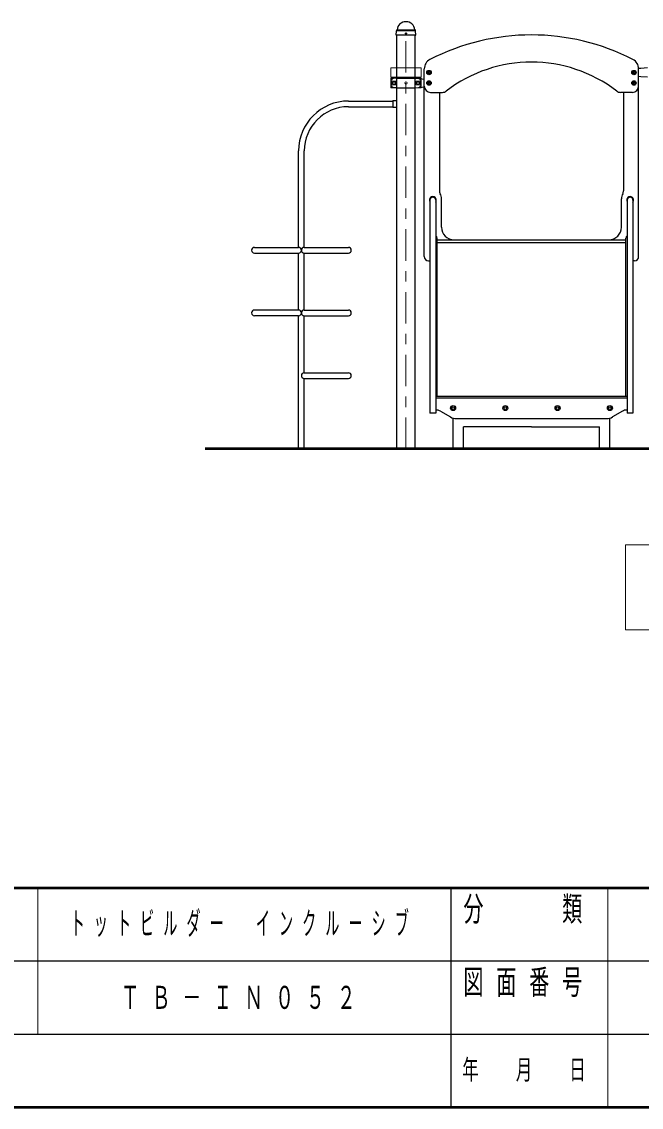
# Model space of a CAD drawing. Units: millimetres on the paper, scale 1:50. Extents: x -385 to 0, y -594 to 267.
# Drawn here: x -176 to -116.8, y -297 to -193.1 of the extents above; entities that cross this region are included whole.
import ezdxf

# ---------------------------------------------------------------- set-up
doc = ezdxf.new("R2010")
doc.units = ezdxf.units.MM
for name, pattern in [('USER1', [4.5, 2.5, -2]), ('USER2', [6, 3, -1, 1, -1]), ('USER3', [8, 3, -1, 1, -1, 1, -1])]:
    doc.linetypes.add(name, pattern=pattern)
doc.layers.add('1_50', color=2, linetype='Continuous', lineweight=25)
doc.layers.add('NAKAMURA図枠', color=7, linetype='Continuous', lineweight=13)
doc.layers.add('図面情報', color=7, linetype='Continuous')
doc.styles.add('ＭＳ ゴシック', font='')
doc.styles.get('ＭＳ ゴシック').set_extended_font_data('MS Gothic')

msp = doc.modelspace()

# ---------------------------------------------------------------- linework, layer by layer
at = {"layer": '1_50', "color": 7}
for p, q in [((-140.215, -194.409), (-140.207, -194.013)), ((-140.183, -193.955), (-140.161, -193.933)), ((-138.39, -193.955), (-138.412, -193.933)), ((-138.357, -194.409), (-138.366, -194.013)), ((-140.215, -194.409), (-140.206, -194.419)), ((-138.367, -194.419), (-140.206, -194.419)), ((-140.177, -233.999), (-140.177, -194.419)), ((-138.395, -233.999), (-138.395, -194.419)), ((-138.367, -194.419), (-138.357, -194.409)), ((-144.786, -200.727), (-140.558, -200.727)), ((-144.786, -201.271), (-140.558, -201.271)), ((-140.558, -200.679), (-140.177, -200.679)), ((-140.558, -200.679), (-140.177, -200.679)), ((-140.558, -200.679), (-140.558, -201.319)), ((-140.558, -200.679), (-140.558, -201.319)), ((-140.558, -201.319), (-140.177, -201.319)), ((-140.558, -201.319), (-140.177, -201.319)), ((-149.558, -214.727), (-149.558, -205.499)), ((-149.014, -214.727), (-149.014, -205.499)), ((-136.99, -210.199), (-136.99, -230.587)), ((-136.446, -210.199), (-136.446, -230.587)), ((-118.126, -210.199), (-118.126, -230.587)), ((-117.582, -210.199), (-117.582, -230.587)), ((-153.786, -214.727), (-149.558, -214.727)), ((-149.014, -214.727), (-144.786, -214.727)), ((-136.306, -213.999), (-118.266, -213.999)), ((-136.306, -214.259), (-118.266, -214.259)), ((-153.786, -215.271), (-149.558, -215.271)), ((-149.558, -220.727), (-149.558, -215.271)), ((-149.014, -220.727), (-149.014, -215.271)), ((-149.014, -215.271), (-144.786, -215.271)), ((-149.558, -220.727), (-153.786, -220.727)), ((-149.014, -220.727), (-144.786, -220.727)), ((-149.558, -221.271), (-153.786, -221.271)), ((-149.558, -233.999), (-149.558, -221.271)), ((-149.014, -226.727), (-149.014, -221.271)), ((-149.014, -221.271), (-144.786, -221.271)), ((-149.014, -226.727), (-144.786, -226.727)), ((-149.014, -227.271), (-144.786, -227.271)), ((-149.014, -233.999), (-149.014, -227.271)), ((-136.446, -228.954), (-118.126, -228.954)), ((-136.446, -229.114), (-118.126, -229.114)), ((-136.446, -230.587), (-136.99, -230.587)), ((-134.786, -233.999), (-134.786, -231.06)), ((-119.786, -233.999), (-119.786, -231.06)), ((-117.582, -230.587), (-118.126, -230.587)), ((-133.786, -233.999), (-133.786, -231.903)), ((-127.286, -231.903), (-133.786, -231.903)), ((-127.286, -231.903), (-120.786, -231.903)), ((-120.786, -233.999), (-120.786, -231.903))]:
    msp.add_line(p, q, dxfattribs=at)
at = {"layer": '1_50', "color": 7, "lineweight": 13}
for p, q in [((-138.393, -193.989), (-140.18, -193.989)), ((-138.429, -193.919), (-140.141, -193.919)), ((-118.297, -243.2), (-118.297, -251.333)), ((-59.497, -243.2), (-118.297, -243.2)), ((-118.297, -251.333), (-59.497, -251.333))]:
    msp.add_line(p, q, dxfattribs=at)
at = {"layer": '1_50', "color": 7, "linetype": 'USER1', "lineweight": 13}
msp.add_line((-138.396, -193.999), (-140.176, -193.999), dxfattribs=at)
at = {"layer": '1_50', "color": 7, "linetype": 'USER2', "lineweight": 13}
msp.add_line((-139.286, -233.999), (-139.286, -193.999), dxfattribs=at)
at = {"layer": '1_50', "color": 190, "linetype": 'USER3', "lineweight": 13}
for p, q in [((-140.735, -198.449), (-140.735, -197.549)), ((-137.838, -197.549), (-140.735, -197.549)), ((-137.838, -198.449), (-137.838, -197.549)), ((-137.838, -198.449), (-140.735, -198.449)), ((-140.735, -199.449), (-140.735, -198.549)), ((-137.838, -198.549), (-140.735, -198.549)), ((-137.838, -199.449), (-137.838, -198.549)), ((-137.838, -199.449), (-140.735, -199.449))]:
    msp.add_line(p, q, dxfattribs=at)
at = {"layer": '1_50', "color": 190}
for p, q in [((-137.536, -199.299), (-137.536, -197.641)), ((-137.536, -215.599), (-137.536, -197.924)), ((-117.036, -199.299), (-117.036, -197.583)), ((-117.036, -215.599), (-117.036, -197.924)), ((-136.936, -199.899), (-135.8, -199.899)), ((-136.086, -199.899), (-136.086, -209.302)), ((-117.636, -199.899), (-118.773, -199.899)), ((-118.486, -199.899), (-118.486, -209.302)), ((-135.886, -212.799), (-135.886, -210.077)), ((-118.686, -212.799), (-118.686, -210.077)), ((-137.136, -215.999), (-136.99, -215.999)), ((-117.436, -215.999), (-117.582, -215.999))]:
    msp.add_line(p, q, dxfattribs=at)
at = {"layer": '1_50', "color": 4}
for p, q in [((-137.166, -197.953), (-137.086, -197.907)), ((-137.166, -197.953), (-137.166, -198.046)), ((-137.166, -198.046), (-137.086, -198.092)), ((-137.086, -197.907), (-137.006, -197.953)), ((-137.086, -198.092), (-137.006, -198.046)), ((-137.006, -197.953), (-137.006, -198.046)), ((-117.566, -197.953), (-117.486, -197.907)), ((-117.566, -197.953), (-117.566, -198.046)), ((-117.566, -198.046), (-117.486, -198.092)), ((-117.486, -197.907), (-117.406, -197.953)), ((-117.486, -198.092), (-117.406, -198.046)), ((-117.406, -197.953), (-117.406, -198.046)), ((-137.166, -198.953), (-137.086, -198.907)), ((-137.166, -198.953), (-137.166, -199.046)), ((-137.166, -199.046), (-137.086, -199.092)), ((-137.086, -198.907), (-137.006, -198.953)), ((-137.086, -199.092), (-137.006, -199.046)), ((-137.006, -198.953), (-137.006, -199.046)), ((-117.566, -198.953), (-117.486, -198.907)), ((-117.566, -198.953), (-117.566, -199.046)), ((-117.566, -199.046), (-117.486, -199.092)), ((-117.486, -198.907), (-117.406, -198.953)), ((-117.486, -199.092), (-117.406, -199.046)), ((-117.406, -198.953), (-117.406, -199.046))]:
    msp.add_line(p, q, dxfattribs=at)
at = {"layer": '1_50'}
for p, q in [((-116.836, -197.605), (-117.037, -197.619)), ((-116.836, -198.394), (-117.036, -198.38)), ((-116.206, -197.549), (-116.836, -197.605)), ((-140.206, -198.549), (-140.522, -198.577)), ((-140.206, -198.549), (-138.366, -198.549)), ((-138.366, -198.549), (-137.736, -198.605)), ((-138.366, -199.449), (-137.736, -199.394)), ((-137.736, -198.605), (-137.536, -198.619)), ((-137.736, -199.394), (-137.531, -199.379)), ((-116.206, -198.449), (-116.836, -198.394)), ((-140.206, -199.449), (-140.522, -199.422)), ((-140.206, -199.449), (-138.366, -199.449))]:
    msp.add_line(p, q, dxfattribs=at)
at = {"layer": '1_50', "lineweight": 13}
for p, q in [((-140.252, -198.815), (-140.621, -198.815)), ((-140.621, -199.184), (-140.621, -198.815)), ((-140.252, -199.184), (-140.621, -199.184)), ((-138.321, -198.815), (-137.952, -198.815)), ((-138.321, -199.184), (-137.952, -199.184)), ((-137.952, -199.184), (-137.952, -198.815))]:
    msp.add_line(p, q, dxfattribs=at)
at = {"layer": '1_50', "color": 94}
for p, q in [((-136.306, -228.954), (-136.306, -213.837)), ((-118.266, -228.954), (-118.266, -213.837)), ((-135.993, -230.4), (-135.037, -230.952)), ((-118.58, -230.4), (-119.536, -230.952)), ((-134.457, -231.108), (-120.116, -231.108))]:
    msp.add_line(p, q, dxfattribs=at)
at = {"layer": '1_50', "color": 94, "linetype": 'USER1', "lineweight": 13}
msp.add_line((-117.582, -215.999), (-117.536, -215.999), dxfattribs=at)
at = {"layer": '1_50', "color": 94, "lineweight": 13}
for p, q in [((-136.413, -230.288), (-136.446, -230.288)), ((-118.16, -230.288), (-118.126, -230.288))]:
    msp.add_line(p, q, dxfattribs=at)
at = {"layer": '1_50', "color": 7, "lineweight": 50}
msp.add_line((-42.215, -233.999), (-158.49, -233.999), dxfattribs=at)
at = {"layer": '1_50', "color": 7}
msp.add_circle((-139.286, -194.259), 0.06, dxfattribs=at)
at = {"layer": '1_50', "color": 4}
for centre in [(-137.086, -197.999), (-117.486, -197.999), (-137.086, -198.999), (-117.486, -198.999)]:
    msp.add_circle(centre, 0.21, dxfattribs=at)
at = {"layer": '1_50', "color": 4, "linetype": 'USER1', "lineweight": 13}
for centre in [(-137.086, -197.999), (-117.486, -197.999), (-137.086, -198.999), (-117.486, -198.999)]:
    msp.add_circle(centre, 0.125, dxfattribs=at)
at = {"layer": '1_50', "color": 4, "lineweight": 13}
for centre in [(-137.086, -197.999), (-117.486, -197.999), (-137.086, -198.999), (-117.486, -198.999)]:
    msp.add_circle(centre, 0.11, dxfattribs=at)
at = {"layer": '1_50', "color": 190}
for centre in [(-117.486, -197.999), (-137.086, -198.999), (-117.486, -198.999)]:
    msp.add_circle(centre, 0.15, dxfattribs=at)
at = {"layer": '1_50', "lineweight": 13}
for centre, radius in [((-140.436, -198.999), 0.185), ((-140.436, -198.999), 0.1), ((-139.286, -198.999), 0.1), ((-138.136, -198.999), 0.185), ((-138.136, -198.999), 0.1)]:
    msp.add_circle(centre, radius, dxfattribs=at)
at = {"layer": '1_50', "color": 94}
for centre, radius in [((-134.786, -230.099), 0.24), ((-134.786, -230.099), 0.13), ((-129.786, -230.099), 0.24), ((-129.786, -230.099), 0.13), ((-124.786, -230.099), 0.24), ((-124.786, -230.099), 0.13), ((-119.786, -230.099), 0.24), ((-119.786, -230.099), 0.13)]:
    msp.add_circle(centre, radius, dxfattribs=at)
at = {"layer": '1_50', "color": 7}
for centre, radius, start, end in [((-139.286, -193.999), 0.864, 90, 173.3676), ((-139.286, -193.999), 0.864, 6.6324, 90), ((-140.123, -194.014), 0.084, 135, 178.99605), ((-140.2, -193.893), 0.056, 315, 353.3676), ((-138.373, -193.893), 0.056, 186.6324, 225), ((-138.45, -194.014), 0.084, 1.00395, 45), ((-144.786, -205.499), 4.772, 90, 180), ((-144.786, -205.499), 4.228, 90, 180), ((-136.718, -210.199), 0.272, 0, 180), ((-117.854, -210.199), 0.272, 0, 180), ((-153.786, -214.999), 0.272, 90, 270), ((-149.558, -214.999), 0.272, 270, 90), ((-149.014, -214.999), 0.272, 90, 270), ((-144.786, -214.999), 0.272, 270, 90), ((-153.786, -220.999), 0.272, 90, 270), ((-149.558, -220.999), 0.272, 270, 90), ((-149.014, -220.999), 0.272, 90, 270), ((-144.786, -220.999), 0.272, 270, 90), ((-149.014, -226.999), 0.272, 90, 270), ((-144.786, -226.999), 0.272, 270, 90)]:
    msp.add_arc(centre, radius, start, end, dxfattribs=at)
at = {"layer": '1_50', "color": 190}
for centre, radius, start, end in [((-127.286, -215.607), 21.207, 62.75771, 117.24229), ((-136.536, -197.641), 1, 117.24229, 180), ((-127.286, -210.346), 13.347, 52.37875, 127.62125), ((-118.036, -197.641), 1, 0, 62.75771), ((-136.936, -199.299), 0.6, 180, 270), ((-117.636, -199.299), 0.6, 270, 0), ((-135.8, -199.299), 0.6, 270, 307.62125), ((-118.773, -199.299), 0.6, 232.37875, 270), ((-135.486, -209.302), 0.6, 180, 208.95502), ((-136.886, -210.077), 1, 0, 28.95502), ((-117.686, -210.077), 1, 151.04498, 180), ((-119.086, -209.302), 0.6, 331.04498, 0), ((-134.686, -212.799), 1.2, 180, 269.06068), ((-119.886, -212.799), 1.2, 270.93932, 0), ((-135.223, -213.939), 0.06, 270, 64.79124), ((-119.35, -213.939), 0.06, 115.20876, 270), ((-137.136, -215.599), 0.4, 180, 270), ((-117.436, -215.599), 0.4, 270, 0)]:
    msp.add_arc(centre, radius, start, end, dxfattribs=at)
at = {"layer": '1_50'}
for centre, radius, start, end in [((-139.736, -198.999), 1, 163.80375, 196.19625), ((-140.505, -198.776), 0.2, 95, 163.80375), ((-140.505, -199.223), 0.2, 196.19625, 265), ((-138.068, -198.776), 0.2, 16.19625, 85), ((-138.068, -199.223), 0.2, 275, 343.80375), ((-138.836, -198.999), 1, 343.80375, 16.19625)]:
    msp.add_arc(centre, radius, start, end, dxfattribs=at)
at = {"layer": '1_50', "lineweight": 13}
for centre, start, end in [((-142.812, -198.999), 355.87048, 4.12952), ((-135.761, -198.999), 175.87048, 184.12952)]:
    msp.add_arc(centre, 2.567, start, end, dxfattribs=at)
at = {"layer": '1_50', "linetype": 'USER1', "lineweight": 13}
for centre, start, end in [((-138.366, -198.569), 88.01112, 180), ((-138.366, -199.429), 180, 270)]:
    msp.add_arc(centre, 0.02, start, end, dxfattribs=at)
at = {"layer": '1_50', "color": 21}
for centre in [(-136.718, -210.199), (-117.854, -210.199)]:
    msp.add_arc(centre, 0.33, 325.51176, 214.48824, dxfattribs=at)
at = {"layer": '1_50', "color": 94}
for centre, radius, start, end in [((-136.506, -213.837), 0.2, 0, 72.5424), ((-118.066, -213.837), 0.2, 107.4576, 180), ((-136.413, -231.128), 0.84, 60, 90), ((-118.16, -231.128), 0.84, 90, 120), ((-134.457, -229.948), 1.16, 240, 270), ((-120.116, -229.948), 1.16, 270, 300)]:
    msp.add_arc(centre, radius, start, end, dxfattribs=at)
at = {"layer": 'NAKAMURA図枠', "lineweight": 50}
for p, q in [((-385, -276), (0, -276)), ((-385, -297), (0, -297))]:
    msp.add_line(p, q, dxfattribs=at)
at = {"layer": 'NAKAMURA図枠'}
for p, q in [((-174.5, -276), (-174.5, -290)), ((-120, -276), (-120, -297))]:
    msp.add_line(p, q, dxfattribs=at)
at = {"layer": 'NAKAMURA図枠', "color": 211, "lineweight": 25}
for p, q in [((-135, -276), (-135, -297)), ((-187.5, -283), (-70, -283)), ((-242.5, -290), (0, -290))]:
    msp.add_line(p, q, dxfattribs=at)

# ---------------------------------------------------------------- texts
at = {"layer": 'NAKAMURA図枠', "color": 4, "style": 'ＭＳ ゴシック'}
for s, insert, char_height, attachment_point in [('\\T1.64;\\W0.6;分\u3000\u3000類', (-127.5, -276.833), 2.346, 2), ('\\T1.64;\\W0.6;図面番号', (-127.5, -283.833), 2.346, 2), ('\\T1.64;\\W0.6;年\u3000月\u3000日', (-127.5, -293.5), 1.906, 5)]:
    msp.add_mtext(s, dxfattribs=dict(at, insert=insert, char_height=char_height, attachment_point=attachment_point))
at = {"layer": '図面情報', "char_height": 2.199, "attachment_point": 5, "style": 'ＭＳ ゴシック'}
for s, insert in [('\\T1.64;\\W0.45;トットビルダー\u3000インクルーシブ', (-154.75, -279.5)), ('\\T1.64;\\W0.6;ＴＢ－ＩＮ０５２', (-154.75, -286.5))]:
    msp.add_mtext(s, dxfattribs=dict(at, insert=insert))

doc.saveas('drawing.dxf')
